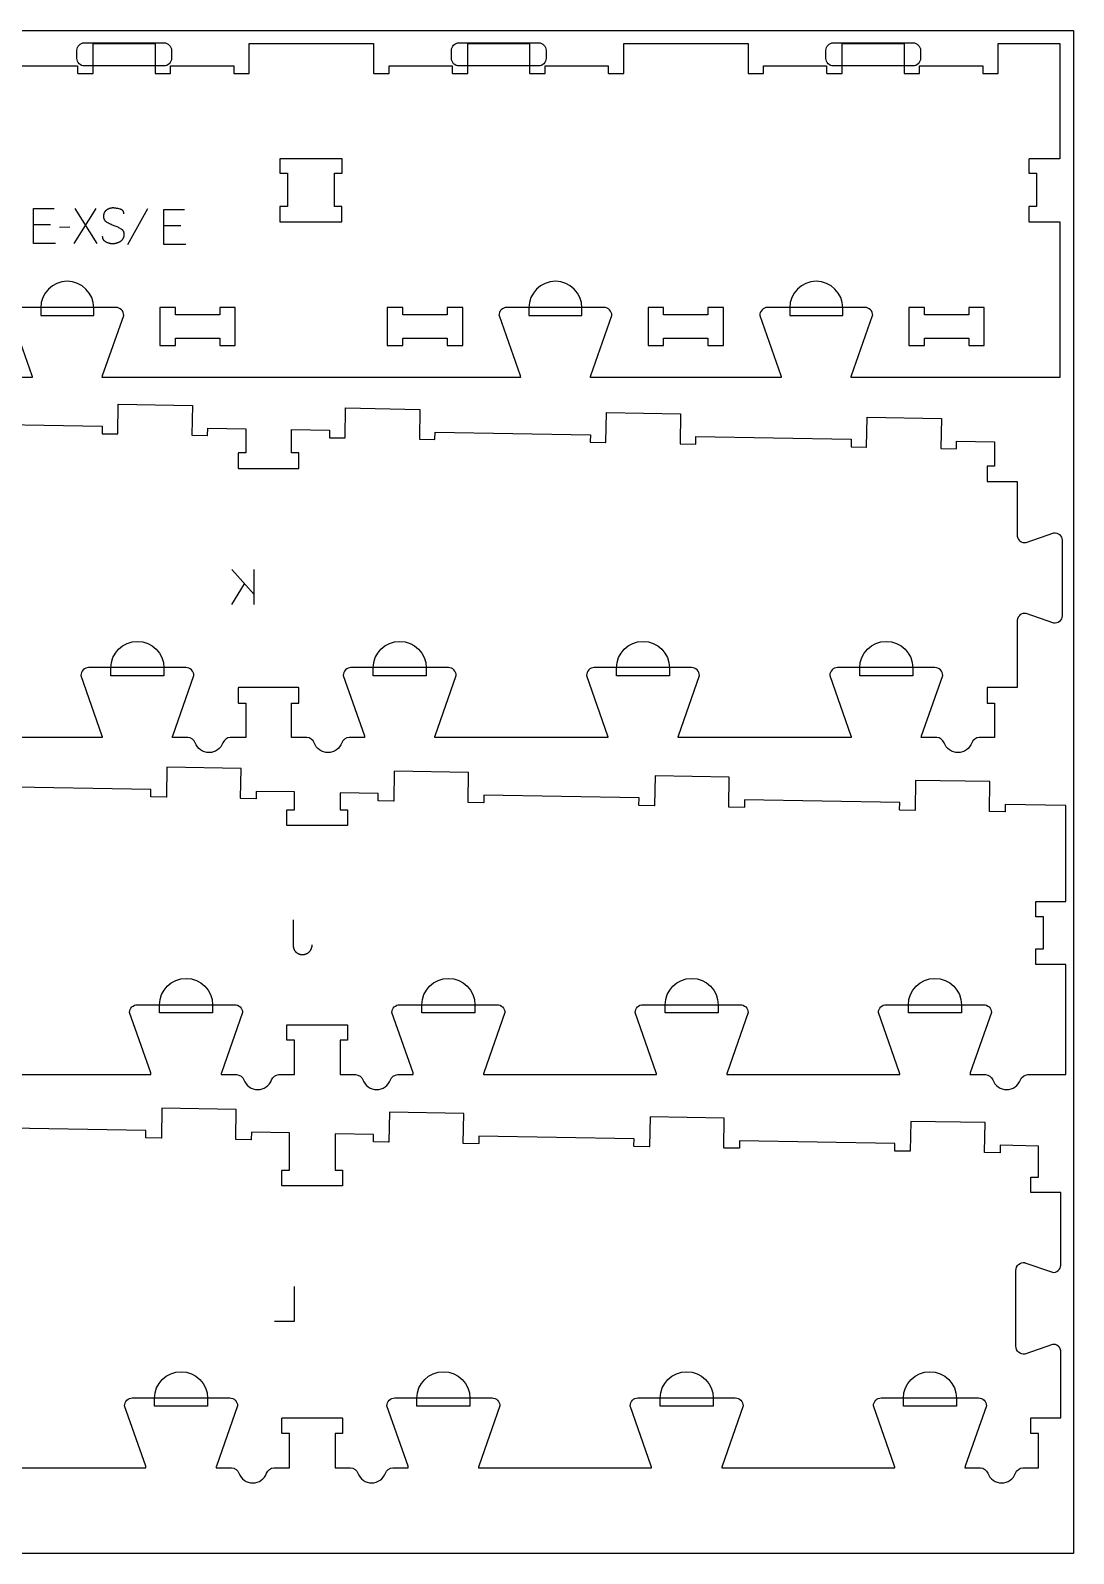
# Model space of a CAD drawing. Header units: millimetres. Extents: x -1220 to 1220, y -1270 to 1270.
# Drawn here: x 384 to 1220, y -1270 to -50 of the extents above; entities that cross this region are included whole.
import ezdxf

# ---------------------------------------------------------------- set-up
doc = ezdxf.new("R2010")
doc.units = ezdxf.units.MM
for name, color, linetype, true_color in [('0_SHEET_SPRUCEPLY_2440X122', 1, 'Continuous', 0xff0000), ('1_ANYTOOL_1MMDEEP_LABELS_S', 2, 'Continuous', 0xffff00), ('3_ANYTOOL_CUTTHROUGH_INSID', 4, 'Continuous', 0x00ffff), ('4_ANYTOOL_CUTTHROUGH_OUTSI', 5, 'Continuous', 0x0000ff), ('5_ANYTOOL_HALF_MILL_9MM_IN', 3, 'Continuous', 0x00ff00)]:
    doc.layers.add(name, color=color, linetype=linetype, true_color=true_color)

msp = doc.modelspace()

# ---------------------------------------------------------------- linework, layer by layer
at = {"layer": '0_SHEET_SPRUCEPLY_2440X122'}
msp.add_lwpolyline([(1220, -50), (1220, -1270), (-1220, -1270), (-1220, -50)], close=True, dxfattribs=at)
at = {"layer": '1_ANYTOOL_1MMDEEP_LABELS_S'}
for points in [[(404.4, -220.6), (386.7, -220.6), (386.7, -192.6), (403.3, -192.6)], [(436.6, -192.6), (419, -220.6)], [(437.8, -220.6), (420.1, -192.6)], [(459.1, -196.8), (459.1, -196.7), (459.1, -196.6), (459.1, -196.5), (459.1, -196.4), (459.1, -196.3), (459.1, -196.2), (459.1, -196.2), (459.1, -196.1), (459.1, -196), (459.1, -195.9), (459, -195.8), (459, -195.8), (459, -195.7), (459, -195.6), (459, -195.5), (458.9, -195.5), (458.9, -195.4), (458.9, -195.3), (458.8, -195.2), (458.8, -195.2), (458.8, -195.1), (458.7, -195), (458.7, -195), (458.7, -194.9), (458.6, -194.8), (458.6, -194.8), (458.6, -194.7), (458.5, -194.7), (458.5, -194.6), (458.4, -194.5), (458.4, -194.5), (458.3, -194.4), (458.3, -194.4), (458.2, -194.3), (458.2, -194.3), (458.1, -194.2), (458.1, -194.1), (458, -194.1), (457.9, -194), (457.9, -194), (457.8, -193.9), (457.8, -193.9), (457.7, -193.9), (457.6, -193.8), (457.6, -193.8), (457.5, -193.7), (457.4, -193.7), (457.3, -193.6), (457.3, -193.6), (457.2, -193.5), (457.1, -193.5), (457, -193.4), (456.8, -193.4), (456.6, -193.3), (456.4, -193.2), (456.3, -193.2), (456.1, -193.1), (455.3, -192.9), (454.6, -192.7), (453.8, -192.6), (453.1, -192.5), (452.8, -192.4), (452.4, -192.4), (452.1, -192.3), (451.7, -192.3), (451.4, -192.3), (451, -192.2), (450.7, -192.2), (450.4, -192.2), (450.2, -192.2), (450, -192.2), (449.8, -192.2), (449.7, -192.3), (449.5, -192.3), (449.3, -192.3), (449.1, -192.3), (449, -192.3), (448.8, -192.4), (448.6, -192.4), (448.4, -192.4), (448.3, -192.5), (448.1, -192.5), (447.9, -192.6), (447.8, -192.6), (447.6, -192.7), (447.4, -192.7), (447.3, -192.8), (447.1, -192.8), (447, -192.9), (446.8, -193), (446.7, -193), (446.5, -193.1), (446.3, -193.2), (446.2, -193.3), (446, -193.4), (445.9, -193.5), (445.7, -193.5), (445.6, -193.6), (445.4, -193.7), (445.3, -193.8), (445.1, -194), (445, -194.1), (444.9, -194.2), (444.7, -194.3), (444.6, -194.4), (444.5, -194.5), (444.4, -194.6), (444.2, -194.8), (444.1, -194.9), (444, -195), (443.9, -195.1), (443.8, -195.3), (443.7, -195.4), (443.6, -195.6), (443.6, -195.7), (443.5, -195.9), (443.4, -196), (443.3, -196.2), (443.3, -196.3), (443.2, -196.5), (443.1, -196.6), (443.1, -196.8), (443, -197), (443, -197.1), (443, -197.3), (442.9, -197.5), (442.9, -197.7), (442.9, -197.8), (442.9, -198), (442.8, -198.2), (442.8, -198.4), (442.8, -198.6), (442.8, -198.8), (442.8, -199), (442.8, -199.2), (442.8, -199.4), (442.9, -199.6), (442.9, -199.8), (442.9, -199.9), (442.9, -200.1), (443, -200.3), (443, -200.5), (443.1, -200.6), (443.1, -200.8), (443.2, -201), (443.2, -201.1), (443.3, -201.1), (443.3, -201.2), (443.3, -201.3), (443.4, -201.4), (443.4, -201.4), (443.4, -201.5), (443.5, -201.6), (443.5, -201.7), (443.6, -201.7), (443.6, -201.8), (443.7, -201.9), (443.7, -201.9), (443.8, -202), (443.8, -202.1), (443.9, -202.2), (443.9, -202.2), (444, -202.3), (444, -202.4), (444.1, -202.4), (444.1, -202.5), (444.2, -202.5), (444.2, -202.6), (444.3, -202.7), (444.4, -202.8), (444.6, -202.9), (444.7, -203), (444.8, -203.1), (445, -203.2), (445.1, -203.3), (445.3, -203.4), (445.5, -203.5), (446.1, -203.9), (446.8, -204.2), (447.5, -204.6), (448.2, -204.9), (449, -205.2), (449.7, -205.6), (450.5, -205.9), (451.2, -206.2), (452, -206.4), (452.7, -206.7), (453.5, -207.1), (454.2, -207.4), (454.9, -207.7), (455.6, -208.1), (456.2, -208.5), (456.9, -208.9), (457, -209), (457.2, -209.1), (457.3, -209.2), (457.4, -209.2), (457.4, -209.3), (457.5, -209.4), (457.6, -209.4), (457.6, -209.5), (457.7, -209.5), (457.8, -209.6), (457.8, -209.7), (457.9, -209.7), (457.9, -209.8), (458, -209.9), (458.1, -209.9), (458.1, -210), (458.2, -210.1), (458.2, -210.1), (458.3, -210.2), (458.3, -210.3), (458.4, -210.3), (458.4, -210.4), (458.4, -210.5), (458.5, -210.6), (458.5, -210.6), (458.6, -210.7), (458.6, -210.8), (458.6, -210.9), (458.7, -210.9), (458.7, -211), (458.8, -211.1), (458.8, -211.2), (458.8, -211.3), (458.8, -211.3), (458.9, -211.4), (458.9, -211.5), (458.9, -211.6), (459, -211.8), (459, -212), (459, -212.1), (459.1, -212.3), (459.1, -212.5), (459.1, -212.7), (459.1, -212.9), (459.1, -213.1), (459.1, -213.3), (459.1, -213.5), (459.1, -213.7), (459.1, -214), (459.1, -214.2), (459.1, -214.4), (459, -214.6), (459, -214.8), (459, -215), (458.9, -215.2), (458.9, -215.4), (458.8, -215.6), (458.8, -215.8), (458.7, -216), (458.6, -216.1), (458.6, -216.3), (458.5, -216.5), (458.4, -216.7), (458.3, -216.8), (458.2, -217), (458.1, -217.2), (458, -217.3), (457.9, -217.5), (457.8, -217.6), (457.7, -217.8), (457.6, -217.9), (457.5, -218), (457.3, -218.2), (457.2, -218.3), (457.1, -218.4), (456.9, -218.6), (456.8, -218.7), (456.6, -218.8), (456.5, -218.9), (456.3, -219), (456.1, -219.2), (455.8, -219.4), (455.5, -219.5), (455.1, -219.7), (454.8, -219.9), (454.4, -220), (454.1, -220.2), (453.7, -220.3), (453.5, -220.4), (453.4, -220.4), (453.2, -220.5), (453, -220.5), (452.8, -220.6), (452.6, -220.6), (452.4, -220.6), (452.2, -220.7), (451.9, -220.7), (451.5, -220.8), (451.1, -220.8), (450.7, -220.9), (450.3, -220.9), (450, -220.9), (449.6, -220.9), (449.2, -220.8), (448.8, -220.8), (448.5, -220.7), (448.1, -220.7), (447.7, -220.6), (447.4, -220.5), (447, -220.4), (446.7, -220.3), (446.4, -220.2), (446, -220.1), (445.7, -219.9), (445.4, -219.8), (445, -219.6), (444.7, -219.4), (444.5, -219.3), (444.4, -219.2), (444.2, -219.1), (444.1, -219), (444, -218.9), (443.8, -218.8), (443.7, -218.7), (443.6, -218.6), (443.5, -218.5), (443.4, -218.4), (443.2, -218.2), (443.1, -218.1), (443.1, -218.1), (443, -218), (443, -217.9), (443, -217.9), (442.9, -217.8), (442.9, -217.7), (442.8, -217.7), (442.8, -217.6), (442.7, -217.5), (442.7, -217.5), (442.7, -217.4), (442.6, -217.3), (442.6, -217.3), (442.6, -217.2), (442.5, -217.1), (442.5, -217), (442.5, -217), (442.4, -216.9), (442.4, -216.8), (442.4, -216.7), (442.3, -216.6), (442.3, -216.4), (442.3, -216.3), (442.2, -216.1), (442.2, -215.9), (442.2, -215.8), (442.2, -215.6), (442.2, -215.4), (442.1, -215.2), (442.1, -215.1)], [(478.1, -193), (462.1, -221.7)], [(508.8, -221.5), (491.1, -221.5), (491.1, -193.5), (507.7, -193.5)], [(400.4, -205.6), (386.7, -205.6)], [(504.8, -206.5), (491.1, -206.5)], [(415.8, -207.6), (407.6, -207.7)], [(563.4, -501.8), (545.7, -481.8)], [(563.4, -509.8), (563.4, -481.8)], [(545.7, -509.8), (555.8, -493.2)], [(609.7, -782.5), (609.7, -782.7), (609.7, -782.9), (609.7, -783), (609.7, -783.2), (609.6, -783.4), (609.6, -783.6), (609.6, -783.8), (609.6, -784), (609.5, -784.2), (609.5, -784.3), (609.5, -784.5), (609.4, -784.7), (609.4, -784.9), (609.3, -785.1), (609.2, -785.2), (609.2, -785.4), (609.1, -785.6), (609, -785.8), (609, -785.9), (608.9, -786.1), (608.8, -786.3), (608.7, -786.4), (608.6, -786.6), (608.5, -786.7), (608.4, -786.9), (608.3, -787.1), (608.2, -787.2), (608.1, -787.4), (608, -787.5), (607.9, -787.7), (607.8, -787.8), (607.7, -788), (607.5, -788.1), (607.4, -788.3), (607.3, -788.4), (607.1, -788.6), (607, -788.7), (606.8, -788.8), (606.7, -788.9), (606.5, -789), (606.4, -789.1), (606.2, -789.3), (606.1, -789.4), (605.9, -789.5), (605.8, -789.5), (605.6, -789.6), (605.4, -789.7), (605.3, -789.8), (605.1, -789.9), (604.9, -789.9), (604.7, -790), (604.6, -790.1), (604.4, -790.1), (604.2, -790.2), (604, -790.2), (603.8, -790.2), (603.6, -790.3), (603.4, -790.3), (603.2, -790.3), (603, -790.4), (602.8, -790.4), (602.6, -790.4), (602.4, -790.4), (602.2, -790.4), (602, -790.4), (601.8, -790.4), (601.6, -790.4), (601.4, -790.4), (601.2, -790.3), (601.1, -790.3), (600.9, -790.3), (600.7, -790.3), (600.5, -790.2), (600.3, -790.2), (600.2, -790.1), (600, -790.1), (599.8, -790), (599.6, -790), (599.5, -789.9), (599.3, -789.8), (599.2, -789.8), (599, -789.7), (598.8, -789.6), (598.7, -789.5), (598.5, -789.4), (598.4, -789.3), (598.2, -789.3), (598.1, -789.2), (597.9, -789), (597.8, -788.9), (597.7, -788.8), (597.5, -788.7), (597.4, -788.6), (597.3, -788.5), (597.1, -788.3), (597, -788.2), (596.9, -788.1), (596.8, -787.9), (596.7, -787.8), (596.5, -787.6), (596.4, -787.5), (596.3, -787.3), (596.2, -787.2), (596.1, -787), (596, -786.9), (596, -786.7), (595.9, -786.6), (595.8, -786.4), (595.7, -786.2), (595.6, -786.1), (595.6, -785.9), (595.5, -785.7), (595.5, -785.6), (595.4, -785.4), (595.3, -785.2), (595.3, -785.1), (595.2, -784.9), (595.2, -784.7), (595.2, -784.5), (595.1, -784.3), (595.1, -784.2), (595.1, -784), (595.1, -783.8), (595, -783.6), (595, -783.4), (595, -783.2), (595, -783), (595, -782.8), (595, -762.4)], [(595.7, -1056.2), (595.7, -1084.2), (579.8, -1084.2)]]:
    msp.add_lwpolyline(points, dxfattribs=at)
at = {"layer": '3_ANYTOOL_CUTTHROUGH_INSID'}
for points in [[(609.2, -152.9), (584.2, -152.9), (584.2, -164.4), (590.2, -164.4), (590.2, -190.9), (584.2, -190.9), (584.2, -203.4), (633.8, -203.4), (633.8, -190.9), (627.8, -190.9), (627.9, -164.4), (633.9, -164.4), (633.9, -152.9)], [(535.9, -296.4), (535.9, -302.4), (548.4, -302.4), (548.4, -271.9), (535.9, -271.9), (535.9, -277.9), (500.4, -277.9), (500.4, -271.9), (487.9, -271.9), (487.9, -302.4), (500.4, -302.4), (500.4, -296.4)], [(718.2, -296.4), (718.2, -302.4), (730.7, -302.4), (730.7, -271.9), (718.2, -271.9), (718.2, -277.9), (682.7, -277.9), (682.7, -271.9), (670.2, -271.9), (670.2, -302.4), (682.7, -302.4), (682.7, -296.4)], [(927.1, -296.4), (927.1, -302.4), (939.6, -302.4), (939.6, -271.9), (927.1, -271.9), (927.1, -277.9), (891.6, -277.9), (891.6, -271.9), (879.1, -271.9), (879.1, -302.4), (891.6, -302.4), (891.6, -296.4)], [(1136, -296.4), (1136, -302.4), (1148.5, -302.4), (1148.5, -271.9), (1136, -271.9), (1136, -277.9), (1100.5, -277.9), (1100.5, -271.9), (1088, -271.9), (1088, -302.4), (1100.5, -302.4), (1100.5, -296.4)]]:
    msp.add_lwpolyline(points, close=True, dxfattribs=at)
at = {"layer": '4_ANYTOOL_CUTTHROUGH_OUTSI'}
for points in [[(371.6, -78.4), (422.1, -78.4), (422.1, -84.2), (422.1, -84.2, 0.414214), (422.4, -84.4), (434.4, -84.4, 0.414214), (434.6, -84.2), (434.6, -60.4), (484.1, -60.4), (484.1, -84.2), (484.1, -84.2, 0.414214), (484.4, -84.4), (496.4, -84.4, 0.414214), (496.6, -84.2), (496.6, -78.4), (547.1, -78.4), (547.1, -84.2), (547.1, -84.2, 0.414214), (547.4, -84.4), (559.4, -84.4, 0.414214), (559.6, -84.2), (559.6, -60.4), (659.2, -60.4), (659.2, -84.2), (659.2, -84.2, 0.414214), (659.5, -84.4), (671.5, -84.4, 0.414214), (671.7, -84.2), (671.7, -78.4), (722.2, -78.4), (722.2, -84.2), (722.2, -84.2, 0.414214), (722.5, -84.4), (734.5, -84.4, 0.414214), (734.7, -84.2), (734.7, -60.4), (784.2, -60.4), (784.2, -84.2), (784.2, -84.2, 0.414214), (784.5, -84.4), (796.5, -84.4, 0.414214), (796.7, -84.2), (796.7, -78.4), (847.2, -78.4), (847.2, -84.2), (847.2, -84.2, 0.414214), (847.5, -84.4), (859.5, -84.4, 0.414214), (859.7, -84.2), (859.7, -60.4), (959.2, -60.4), (959.2, -84.2), (959.2, -84.2, 0.414214), (959.5, -84.4), (971.5, -84.4, 0.414214), (971.7, -84.2), (971.7, -78.4), (1022.2, -78.4), (1022.2, -84.2), (1022.2, -84.2, 0.414214), (1022.5, -84.4), (1034.5, -84.4, 0.414214), (1034.7, -84.2), (1034.7, -60.4), (1084.2, -60.4), (1084.2, -84.2), (1084.2, -84.2, 0.414214), (1084.5, -84.4), (1096.5, -84.4, 0.414214), (1096.7, -84.2), (1096.7, -78.4), (1147.2, -78.4), (1147.2, -84.2), (1147.2, -84.2, 0.414214), (1147.5, -84.4), (1159.5, -84.4, 0.414214), (1159.7, -84.2), (1159.7, -60.4), (1209, -60.4), (1209, -152.9), (1184.5, -152.9), (1184.5, -152.9, 0.41438), (1184.3, -153.2), (1184.3, -164.2, 0.414047), (1184.5, -164.4), (1190.3, -164.4), (1190.3, -190.9), (1184.6, -190.9), (1184.6, -190.9, 0.414214), (1184.3, -191.2), (1184.3, -203.2, 0.414214), (1184.6, -203.4), (1209, -203.4), (1209, -327.9), (1041.9, -327.9), (1041.9, -327.9, -0.061485), (1042.1, -326.5), (1059, -278.3, 0.084368), (1059.1, -278.2, 0.414214), (1052.8, -271.9), (974.8, -271.9, 0.414214), (968.6, -278.2, 0.084368), (968.6, -278.3), (985.5, -326.5, -0.061485), (985.7, -327.9), (833, -327.9, -0.061485), (833.2, -326.5), (850.1, -278.3, 0.084368), (850.1, -278.2, 0.414214), (843.9, -271.9), (765.9, -271.9, 0.414214), (759.6, -278.2, 0.084368), (759.7, -278.3), (776.6, -326.5, -0.061485), (776.8, -327.9), (609.2, -327.9), (441.8, -327.9), (441.8, -327.9, -0.061485), (442.1, -326.5), (459, -278.3, 0.084368), (459, -278.2, 0.414214), (452.7, -271.9), (374.7, -271.9, 0.414214)], [(368.5, -278.3), (385.4, -326.5, -0.061485), (385.6, -327.9), (232.9, -327.9, -0.061485)], [(317.4, -364.9), (441.8, -367), (441.7, -372.8), (441.7, -372.8, 0.414214), (441.9, -373), (453.9, -373.2, 0.414214), (454.2, -373), (454.6, -349.3), (514.1, -350.3), (513.7, -374), (513.7, -374, 0.414214), (513.9, -374.3), (525.9, -374.5, 0.414214), (526.2, -374.3), (526.3, -368.5), (556.8, -369), (556.8, -388.4), (551, -388.4), (551, -388.4, 0.414214), (550.8, -388.6), (550.8, -400.6, 0.414213), (551, -400.9), (599, -400.9, 0.414214), (599.3, -400.6), (599.3, -388.6, 0.414214), (599, -388.4), (593.3, -388.4), (593.3, -369.7), (624, -370.2), (623.9, -376), (623.9, -376, 0.414214), (624.2, -376.2), (636.2, -376.4, 0.414214), (636.4, -376.2), (636.8, -352.4), (696.3, -353.5), (695.9, -377.2), (695.9, -377.2, 0.414214), (696.2, -377.5), (708.2, -377.7, 0.414214), (708.4, -377.4), (708.5, -371.7), (832.9, -373.9), (832.8, -379.6), (832.8, -379.6, 0.414214), (833, -379.9), (845, -380.1, 0.414214), (845.3, -379.8), (845.7, -356.1), (905.2, -357.1), (904.8, -380.9), (904.8, -380.9, 0.414214), (905, -381.1), (917, -381.3, 0.414214), (917.3, -381.1), (917.4, -375.3), (1041.8, -377.5), (1041.7, -383.3), (1041.7, -383.3, 0.414214), (1041.9, -383.5), (1053.9, -383.7, 0.414214), (1054.2, -383.5), (1054.6, -359.7), (1114.1, -360.8), (1113.7, -384.5), (1113.7, -384.5, 0.414214), (1113.9, -384.8), (1125.9, -385, 0.414214), (1126.2, -384.7), (1126.3, -379), (1156.8, -379.5), (1156.8, -398.9), (1151, -398.9), (1151, -398.9, 0.414214), (1150.8, -399.1), (1150.8, -411.1, 0.414213), (1151, -411.4), (1174.8, -411.4), (1174.8, -454), (1174.8, -454), (1174.8, -454.2), (1174.8, -454.4), (1174.8, -454.5), (1174.8, -454.7), (1174.8, -454.9), (1174.9, -455), (1174.9, -455.2), (1174.9, -455.4), (1175, -455.5), (1175, -455.7), (1175.1, -455.9), (1175.1, -456), (1175.2, -456.2), (1175.2, -456.4), (1175.3, -456.5), (1175.4, -456.7), (1175.4, -456.8), (1175.5, -457), (1175.6, -457.1), (1175.7, -457.3), (1175.8, -457.4), (1175.9, -457.6), (1176, -457.7), (1176.1, -457.8), (1176.2, -458), (1176.3, -458.1), (1176.4, -458.2), (1176.5, -458.4), (1176.6, -458.5), (1176.7, -458.6), (1176.9, -458.7), (1177, -458.8, 0.220464), (1182.1, -460.2, 0.042509), (1182.1, -460.2), (1204.1, -452.5, -0.462342), (1210.8, -458.2), (1210.8, -519, -0.462342), (1204.1, -524.7), (1182.1, -517.1, 0.042509), (1182.1, -517, 0.220464), (1177, -518.4), (1176.9, -518.6), (1176.7, -518.7), (1176.6, -518.8), (1176.5, -518.9), (1176.4, -519), (1176.3, -519.2), (1176.2, -519.3), (1176.1, -519.4), (1176, -519.6), (1175.9, -519.7), (1175.8, -519.8), (1175.7, -520), (1175.6, -520.1), (1175.5, -520.3), (1175.4, -520.4), (1175.4, -520.6), (1175.3, -520.7), (1175.2, -520.9), (1175.2, -521.1), (1175.1, -521.2), (1175.1, -521.4), (1175, -521.6), (1175, -521.7), (1174.9, -521.9), (1174.9, -522.1), (1174.9, -522.2), (1174.8, -522.4), (1174.8, -522.6), (1174.8, -522.7), (1174.8, -522.9), (1174.8, -523), (1174.8, -523.2), (1174.8, -576.4), (1151, -576.4), (1151, -576.4, 0.414214), (1150.8, -576.6), (1150.8, -588.6, 0.414214), (1151, -588.9), (1156.8, -588.9), (1156.8, -616.4), (1144.4, -616.4), (1144.4, -616.4, 0.317837), (1138.5, -620.6, -0.707107), (1116.3, -620.6, 0.317837), (1110.4, -616.4), (1098, -616.4), (1098, -616.2), (1098.1, -616), (1098.1, -615.9), (1098.1, -615.7), (1098.1, -615.5), (1098.2, -615.3), (1098.2, -615.2), (1098.3, -615), (1115.2, -566.7, 0.084368), (1115.2, -566.6, 0.414214), (1108.9, -560.4), (1030.9, -560.4, 0.414214), (1024.7, -566.6, 0.084368), (1024.7, -566.7), (1041.6, -615), (1041.6, -615.2), (1041.7, -615.3), (1041.7, -615.5), (1041.7, -615.7), (1041.8, -615.9), (1041.8, -616), (1041.8, -616.2), (1041.8, -616.4), (903.1, -616.4, -0.061485), (903.4, -615), (920.3, -566.7, 0.084368), (920.3, -566.6, 0.414214), (914, -560.4), (836, -560.4, 0.414214), (829.8, -566.6, 0.084368), (829.8, -566.7), (846.7, -615, -0.061485), (846.9, -616.4), (708.2, -616.4), (708.2, -616.2), (708.3, -616), (708.3, -615.9), (708.3, -615.7), (708.3, -615.5), (708.4, -615.3), (708.4, -615.2), (708.5, -615), (725.4, -566.7, 0.084368), (725.4, -566.6, 0.414214), (719.1, -560.4), (641.1, -560.4, 0.414214), (634.9, -566.6, 0.084368), (634.9, -566.7), (651.8, -615), (651.8, -615.2), (651.9, -615.3), (651.9, -615.5), (651.9, -615.7), (652, -615.9), (652, -616), (652, -616.2), (652, -616.4), (639.6, -616.4, 0.317837), (633.7, -620.6, -0.707107), (611.6, -620.6, 0.317837), (605.7, -616.4), (593.3, -616.4), (593.3, -588.9), (599, -588.9), (599, -588.9, 0.414214), (599.3, -588.6), (599.3, -576.6, 0.414213), (599, -576.4), (551, -576.4, 0.414214), (550.8, -576.6), (550.8, -588.6, 0.414214), (551, -588.9), (556.8, -588.9), (556.8, -616.4), (544.4, -616.4), (544.4, -616.4, 0.317837), (538.5, -620.6, -0.317837), (527.4, -628.4, -0.317837), (516.3, -620.6, 0.317837), (510.4, -616.4), (498, -616.4), (498, -616.2), (498.1, -616), (498.1, -615.9), (498.1, -615.7), (498.1, -615.5), (498.2, -615.3), (498.2, -615.2), (498.3, -615), (515.2, -566.7, 0.084368), (515.2, -566.6, 0.414214), (508.9, -560.4), (430.9, -560.4, 0.414214), (424.7, -566.6, 0.084368), (424.7, -566.7), (441.6, -615), (441.6, -615.2), (441.7, -615.3), (441.7, -615.5), (441.7, -615.7), (441.8, -615.9), (441.8, -616), (441.8, -616.2), (441.8, -616.4), (303.1, -616.4, -0.061485)], [(342.1, -886.4), (480.8, -886.4), (480.8, -886.2), (480.8, -886), (480.8, -885.9), (480.7, -885.7), (480.7, -885.5), (480.7, -885.3), (480.6, -885.2), (480.6, -885), (463.7, -836.7, -0.084368), (463.7, -836.6, -0.414214), (469.9, -830.4), (547.9, -830.4, -0.414214), (554.2, -836.6, -0.084368), (554.2, -836.7), (537.3, -885), (537.2, -885.2), (537.2, -885.3), (537.1, -885.5), (537.1, -885.7), (537.1, -885.9), (537.1, -886), (537, -886.2), (537, -886.4), (549.4, -886.4, -0.317837), (555.3, -890.6, 0.317837), (566.4, -898.4, 0.317837), (577.5, -890.6, -0.317837), (583.4, -886.4), (595.8, -886.4), (595.8, -858.9), (590, -858.9), (590, -858.9, -0.414214), (589.8, -858.6), (589.8, -846.6, -0.414214), (590, -846.4), (614, -846.4, -0.04486), (614.1, -846.4), (638, -846.4, -0.414214), (638.3, -846.6), (638.3, -858.6, -0.414214), (638, -858.9), (632.3, -858.9), (632.3, -886.4), (644.7, -886.4), (644.7, -886.4, -0.317837), (650.6, -890.6, 0.317837), (661.7, -898.4, 0.317837), (672.7, -890.6, -0.317837), (678.6, -886.4), (691, -886.4, 0.061485), (690.8, -885), (673.9, -836.7, -0.084368), (673.9, -836.6, -0.414214), (680.1, -830.4), (758.1, -830.4, -0.414214), (764.4, -836.6, -0.084368), (764.4, -836.7), (747.5, -885, 0.061485), (747.2, -886.4), (885.9, -886.4, 0.061485), (885.7, -885), (868.8, -836.7, -0.084368), (868.8, -836.6, -0.414214), (875, -830.4), (953, -830.4, -0.414214), (959.3, -836.6, -0.084368), (959.3, -836.7), (942.4, -885, 0.061485), (942.1, -886.4), (1080.8, -886.4, 0.061485), (1080.6, -885), (1063.7, -836.7, -0.084368), (1063.7, -836.6, -0.414214), (1069.9, -830.4), (1147.9, -830.4, -0.414214), (1154.2, -836.6, -0.084368), (1154.2, -836.7), (1137.3, -885, 0.061485), (1137, -886.4), (1149.4, -886.4, -0.317837), (1155.3, -890.6, 0.317837), (1166.4, -898.4, 0.317837), (1177.5, -890.6, -0.317837), (1183.4, -886.4), (1213.8, -886.4), (1213.8, -798.1), (1190, -798.1), (1190, -798.1, -0.414214), (1189.8, -797.9), (1189.8, -785.9, -0.414214), (1190, -785.6), (1195.8, -785.6), (1195.8, -760.1), (1190, -760.1), (1190, -760.1, -0.414214), (1189.8, -759.9), (1189.8, -747.9, -0.414214), (1190, -747.6), (1213.8, -747.6), (1213.8, -670.8), (1165.2, -669.9), (1165.1, -675.7), (1165.1, -675.7, -0.414214), (1164.9, -675.9), (1152.9, -675.7, -0.414214), (1152.6, -675.5), (1153, -651.7), (1093.5, -650.7), (1093.1, -674.4), (1093.1, -674.4, -0.414214), (1092.9, -674.7), (1080.9, -674.5, -0.414214), (1080.6, -674.2), (1080.7, -668.5), (956.4, -666.3), (956.3, -672), (956.3, -672, -0.414214), (956, -672.3), (944, -672.1, -0.414214), (943.8, -671.8), (944.2, -648.1), (884.7, -647), (884.3, -670.8), (884.3, -670.8, -0.414214), (884, -671), (872, -670.8, -0.414214), (871.8, -670.6), (871.9, -664.8), (747.5, -662.6), (747.4, -668.4), (747.4, -668.4, -0.414214), (747.1, -668.6), (735.1, -668.4, -0.414214), (734.9, -668.2), (735.3, -644.4), (675.8, -643.4), (675.4, -667.1), (675.4, -667.1, -0.414214), (675.1, -667.4), (663.1, -667.2, -0.414214), (662.9, -666.9), (663, -661.2), (632.3, -660.6), (632.3, -674.3), (638, -674.3), (638, -674.3, -0.414214), (638.3, -674.6), (638.3, -686.6, -0.414212), (638, -686.8), (614, -686.8), (590, -686.8), (590, -686.8, -0.414215), (589.8, -686.6), (589.8, -674.6, -0.414214), (590, -674.3), (595.8, -674.3), (595.8, -660), (565.2, -659.5), (565.1, -665.2), (565.1, -665.2, -0.414214), (564.9, -665.5), (552.9, -665.2, -0.414214), (552.7, -665), (553.1, -641.2), (493.6, -640.2), (493.2, -663.9), (493.2, -663.9, -0.414214), (492.9, -664.2), (480.9, -664, -0.414214), (480.7, -663.7), (480.8, -658), (356.4, -655.8)], [(338.1, -1201.4), (476.8, -1201.4), (476.8, -1201.2), (476.8, -1201), (476.8, -1200.9), (476.7, -1200.7), (476.7, -1200.5), (476.7, -1200.3), (476.6, -1200.2), (476.6, -1200), (459.7, -1151.7, -0.084368), (459.7, -1151.6, -0.414214), (465.9, -1145.4), (543.9, -1145.4, -0.414214), (550.2, -1151.6, -0.084368), (550.2, -1151.7), (533.3, -1200), (533.2, -1200.2), (533.2, -1200.3), (533.1, -1200.5), (533.1, -1200.7), (533.1, -1200.9), (533.1, -1201), (533, -1201.2), (533, -1201.4), (545.4, -1201.4, -0.317837), (551.3, -1205.6, 0.317837), (562.4, -1213.4, 0.317837), (573.5, -1205.6, -0.317837), (579.4, -1201.4), (591.8, -1201.4), (591.8, -1173.9), (586, -1173.9), (586, -1173.9, -0.414214), (585.8, -1173.6), (585.8, -1161.6, -0.414214), (586, -1161.4), (634, -1161.4, -0.414214), (634.3, -1161.6), (634.3, -1173.6, -0.414214), (634, -1173.9), (628.3, -1173.9), (628.3, -1201.4), (640.7, -1201.4), (640.7, -1201.4, -0.317837), (646.6, -1205.6, 0.317837), (657.7, -1213.4, 0.317837), (668.7, -1205.6, -0.317837), (674.6, -1201.4), (687, -1201.4), (687, -1201.2), (687, -1201), (687, -1200.9), (686.9, -1200.7), (686.9, -1200.5), (686.9, -1200.3), (686.8, -1200.2), (686.8, -1200), (669.9, -1151.7, -0.084368), (669.9, -1151.6, -0.414214), (676.1, -1145.4), (754.1, -1145.4, -0.414214), (760.4, -1151.6, -0.084368), (760.4, -1151.7), (743.5, -1200), (743.4, -1200.2), (743.4, -1200.3), (743.3, -1200.5), (743.3, -1200.7), (743.3, -1200.9), (743.3, -1201), (743.2, -1201.2), (743.2, -1201.4), (881.9, -1201.4, 0.061485), (881.7, -1200), (864.8, -1151.7, -0.084368), (864.8, -1151.6, -0.414214), (871, -1145.4), (949, -1145.4, -0.414214), (955.3, -1151.6, -0.084368), (955.3, -1151.7), (938.4, -1200, 0.061485), (938.1, -1201.4), (1076.8, -1201.4), (1076.8, -1201.2), (1076.8, -1201), (1076.8, -1200.9), (1076.7, -1200.7), (1076.7, -1200.5), (1076.7, -1200.3), (1076.6, -1200.2), (1076.6, -1200), (1059.7, -1151.7, -0.084368), (1059.7, -1151.6, -0.414214), (1065.9, -1145.4), (1143.9, -1145.4, -0.414214), (1150.2, -1151.6, -0.084368), (1150.2, -1151.7), (1133.3, -1200), (1133.2, -1200.2), (1133.2, -1200.3), (1133.1, -1200.5), (1133.1, -1200.7), (1133.1, -1200.9), (1133.1, -1201), (1133, -1201.2), (1133, -1201.4), (1145.4, -1201.4, -0.317837), (1151.3, -1205.6, 0.707107), (1173.5, -1205.6, -0.317837), (1179.4, -1201.4), (1191.8, -1201.4), (1191.8, -1173.9), (1186, -1173.9), (1186, -1173.9, -0.414214), (1185.8, -1173.6), (1185.8, -1161.6, -0.414214), (1186, -1161.4), (1209.8, -1161.4), (1209.8, -1108.2), (1209.8, -1108.2), (1209.8, -1108.1), (1209.8, -1107.9), (1209.8, -1107.8), (1209.7, -1107.6), (1209.7, -1107.5), (1209.7, -1107.3), (1209.7, -1107.1), (1209.6, -1107), (1209.6, -1106.8), (1209.6, -1106.7), (1209.5, -1106.5), (1209.5, -1106.4), (1209.4, -1106.2), (1209.4, -1106.1), (1209.3, -1105.9), (1209.2, -1105.8), (1209.2, -1105.7), (1209.1, -1105.5), (1209, -1105.4), (1208.9, -1105.2), (1208.9, -1105.1), (1208.8, -1105), (1208.7, -1104.8), (1208.6, -1104.7), (1208.5, -1104.6), (1208.4, -1104.5), (1208.3, -1104.4), (1208.2, -1104.2), (1208.1, -1104.1), (1208, -1104), (1207.9, -1103.9), (1207.7, -1103.8, 0.219504), (1203.1, -1102.5), (1181.1, -1110.2, -0.042509), (1181.1, -1110.2, -0.220464), (1176, -1108.8, -0.220464), (1173.8, -1104), (1173.8, -1043.2, -0.220464), (1176, -1038.4, -0.220464), (1181.1, -1037, -0.042509), (1181.1, -1037.1), (1203.1, -1044.7, 0.219504), (1207.7, -1043.4, 0.220464), (1209.8, -1039), (1209.8, -980.9), (1186, -980.9), (1186, -980.9, -0.414214), (1185.8, -980.6), (1185.8, -968.6, -0.414214), (1186, -968.4), (1191.8, -968.4), (1191.8, -943.6), (1161.3, -943), (1161.2, -948.8), (1161.2, -948.8, -0.414214), (1160.9, -949), (1148.9, -948.8, -0.414214), (1148.7, -948.6), (1149.1, -924.8), (1089.6, -923.8), (1089.2, -947.5), (1089.2, -947.5, -0.414214), (1088.9, -947.8), (1076.9, -947.6, -0.414214), (1076.7, -947.3), (1076.8, -941.6), (952.4, -939.4), (952.3, -945.1), (952.3, -945.1, -0.414214), (952.1, -945.4), (940.1, -945.2, -0.414214), (939.8, -944.9), (940.2, -921.2), (880.7, -920.1), (880.3, -943.9), (880.3, -943.9, -0.414214), (880.1, -944.1), (868.1, -943.9, -0.414214), (867.8, -943.7), (867.9, -937.9), (743.5, -935.7), (743.4, -941.5), (743.4, -941.5, -0.414214), (743.2, -941.7), (731.2, -941.5, -0.414214), (730.9, -941.3), (731.4, -917.5), (671.9, -916.5), (671.5, -940.2), (671.5, -940.2, -0.414214), (671.2, -940.5), (659.2, -940.3, -0.414214), (659, -940), (659.1, -934.3), (628.3, -933.7), (628.3, -962.9), (634, -962.9), (634, -962.9, -0.414214), (634.3, -963.2), (634.3, -975.2, -0.414214), (634, -975.4), (586, -975.4, -0.414214), (585.8, -975.2), (585.8, -963.2, -0.414214), (586, -962.9), (591.8, -962.9), (591.8, -933.1), (561.3, -932.6), (561.2, -938.3), (561.2, -938.3, -0.414214), (560.9, -938.6), (548.9, -938.3, -0.414214), (548.7, -938.1), (549.1, -914.3), (489.6, -913.3), (489.2, -937.1), (489.2, -937.1, -0.414214), (488.9, -937.3), (477, -937.1, -0.414214), (476.7, -936.8), (476.8, -931.1), (352.4, -928.9)]]:
    msp.add_lwpolyline(points, format="xyb", dxfattribs=at)
at = {"layer": '5_ANYTOOL_HALF_MILL_9MM_IN'}
for points in [[(491.3, -59.9, -0.414214), (497.3, -65.9), (497.3, -72.4, -0.414214), (491.3, -78.4), (427.5, -78.4, -0.414214), (421.5, -72.4), (421.5, -65.9, -0.414214), (427.5, -59.9)], [(791.4, -59.9, -0.414214), (797.4, -65.9), (797.4, -72.4, -0.414214), (791.4, -78.4), (727.6, -78.4, -0.414214), (721.6, -72.4), (721.6, -65.9, -0.414214), (727.6, -59.9)], [(1091.4, -59.9, -0.414214), (1097.4, -65.9), (1097.4, -72.4, -0.414214), (1091.4, -78.4), (1027.6, -78.4, -0.414214), (1021.6, -72.4), (1021.6, -65.9, -0.414214), (1027.6, -59.9)], [(435, -272.2, 1), (392.5, -272.2), (392.5, -272.4), (392.5, -278.4), (435, -278.4), (435, -272.4), (435, -272.2)], [(826.1, -272.2, 1), (783.6, -272.2), (783.6, -272.4), (783.6, -278.4), (826.1, -278.4), (826.1, -272.4), (826.1, -272.2)], [(1035.1, -272.2, 1), (992.6, -272.2), (992.6, -272.4), (992.6, -278.4), (1035.1, -278.4), (1035.1, -272.4), (1035.1, -272.2)], [(448.7, -560.6, -1), (491.2, -560.6), (491.2, -560.9), (491.2, -566.9), (448.7, -566.9), (448.7, -560.9), (448.7, -560.6)], [(658.9, -560.6, -1), (701.4, -560.6), (701.4, -560.9), (701.4, -566.9), (658.9, -566.9), (658.9, -560.9), (658.9, -560.6)], [(853.8, -560.6, -1), (896.3, -560.6), (896.3, -560.9), (896.3, -566.9), (853.8, -566.9), (853.8, -560.9), (853.8, -560.6)], [(1048.7, -560.6, -1), (1091.2, -560.6), (1091.2, -560.9), (1091.2, -566.9), (1048.7, -566.9), (1048.7, -560.9), (1048.7, -560.6)], [(487.7, -830.6, -1), (530.2, -830.6), (530.2, -830.9), (530.2, -836.9), (487.7, -836.9), (487.7, -830.9), (487.7, -830.6)], [(697.9, -830.6, -1), (740.4, -830.6), (740.4, -830.9), (740.4, -836.9), (697.9, -836.9), (697.9, -830.9), (697.9, -830.6)], [(892.8, -830.6, -1), (935.3, -830.6), (935.3, -830.9), (935.3, -836.9), (892.8, -836.9), (892.8, -830.9), (892.8, -830.6)], [(1087.7, -830.6, -1), (1130.2, -830.6), (1130.2, -830.9), (1130.2, -836.9), (1087.7, -836.9), (1087.7, -830.9), (1087.7, -830.6)], [(483.7, -1145.6, -1), (526.2, -1145.6), (526.2, -1145.9), (526.2, -1151.9), (483.7, -1151.9), (483.7, -1145.9), (483.7, -1145.6)], [(693.9, -1145.6, -1), (736.4, -1145.6), (736.4, -1145.9), (736.4, -1151.9), (693.9, -1151.9), (693.9, -1145.9), (693.9, -1145.6)], [(888.8, -1145.6, -1), (931.3, -1145.6), (931.3, -1145.9), (931.3, -1151.9), (888.8, -1151.9), (888.8, -1145.9), (888.8, -1145.6)], [(1083.7, -1145.6, -1), (1126.2, -1145.6), (1126.2, -1145.9), (1126.2, -1151.9), (1083.7, -1151.9), (1083.7, -1145.9), (1083.7, -1145.6)]]:
    msp.add_lwpolyline(points, format="xyb", close=True, dxfattribs=at)

doc.saveas('drawing.dxf')
